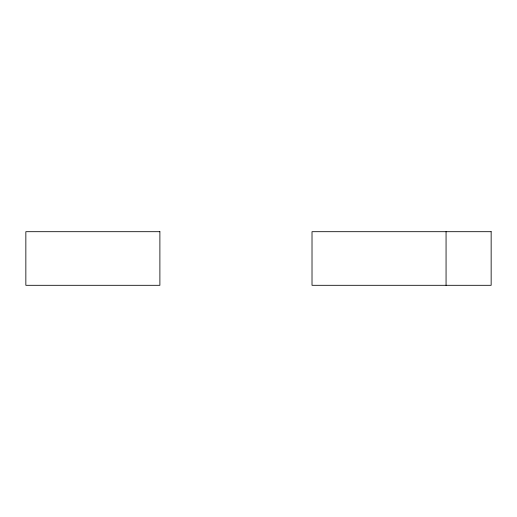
<?xml version="1.0" encoding="UTF-8"?>
<svg xmlns="http://www.w3.org/2000/svg" width="517" height="517" viewBox="0 0 517 517"><rect width="100%" height="100%" fill="white"/><g stroke="black" fill="none" stroke-linecap="round" stroke-linejoin="round"><path stroke-width="0.78" d="M446.061 231.694L446.061 285.306M159.889 231.694L25.85 231.694L25.85 285.306L159.889 285.306L159.889 231.694M491.15 231.694L312.016 231.694L312.016 285.306L491.15 285.306L491.15 231.694"/></g></svg>
